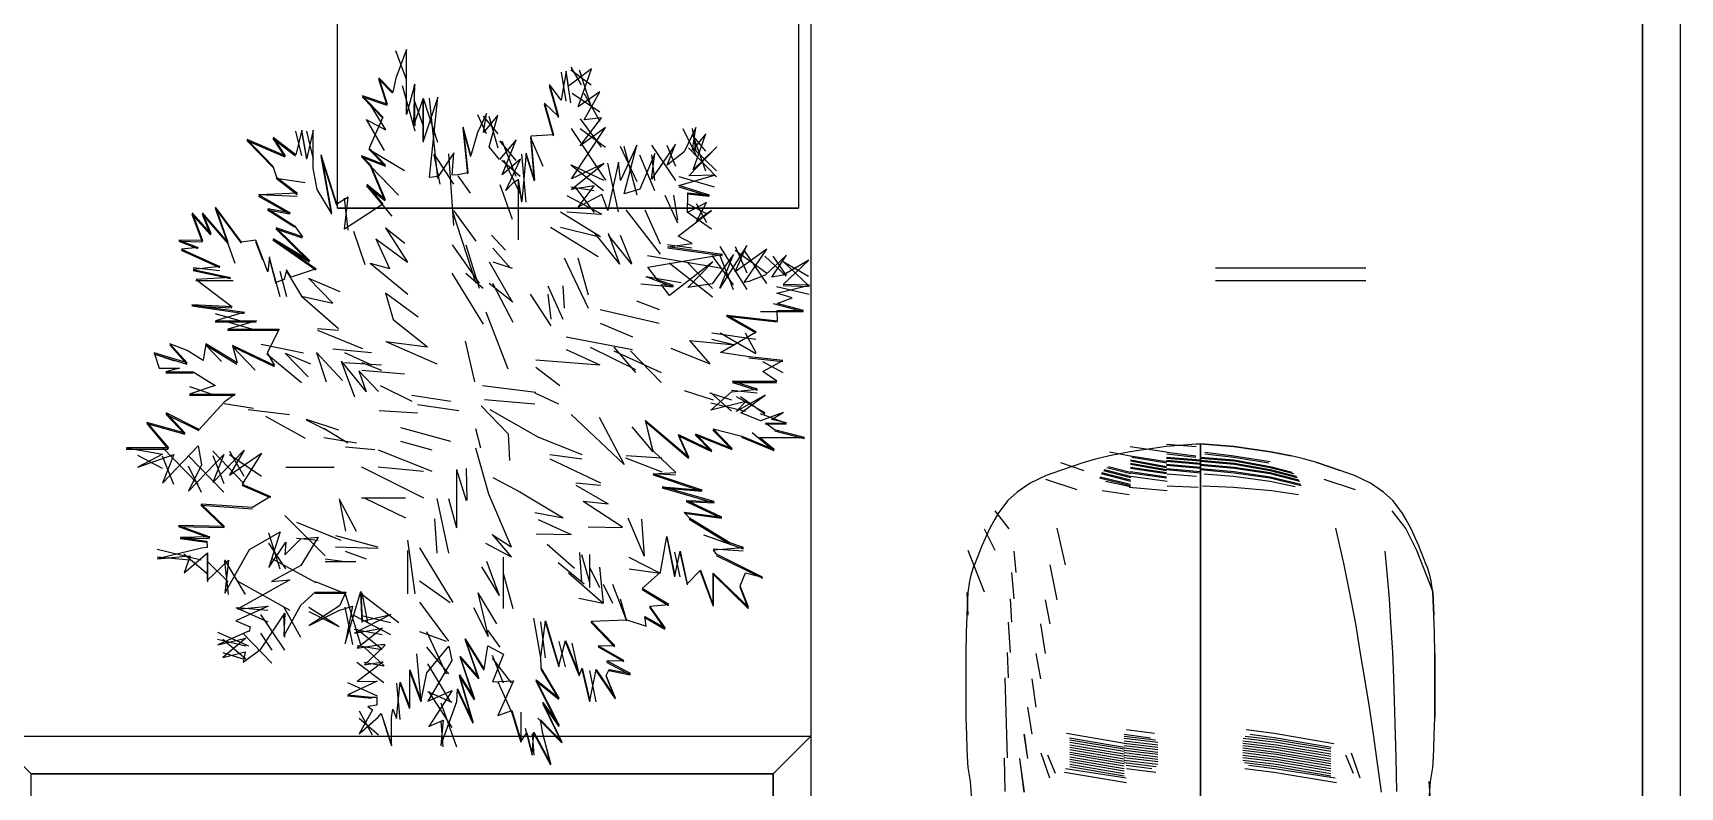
# Model space of a CAD drawing. Header units: metres. Extents: x 2 to 41.8, y 0.2 to 29.5.
# Drawn here: x 20.9 to 26.85, y 23.32 to 26.04 of the extents above; entities that cross this region are included whole.
import ezdxf

# ---------------------------------------------------------------- set-up
doc = ezdxf.new("R2010")
doc.units = ezdxf.units.M

msp = doc.modelspace()

# ---------------------------------------------------------------- linework, layer by layer
for p, q in [((23.7091, 26.3188), (23.7091, 23.5006)), ((26.7169, 26.3188), (26.7169, 5.1576)), ((26.7169, 26.3188), (26.7169, 15.8907)), ((26.8533, 26.3188), (26.8533, 5.1576)), ((22.2074, 25.979), (22.2462, 25.8762)), ((22.2462, 25.979), (22.2462, 25.7493)), ((22.8416, 25.9197), (22.8791, 25.8557)), ((22.8416, 25.9197), (22.8791, 25.8557)), ((22.1463, 25.8773), (22.1967, 25.8251)), ((22.1463, 25.8773), (22.1764, 25.7815)), ((22.8061, 25.9007), (22.8239, 25.7967)), ((22.8239, 25.9007), (22.8405, 25.791)), ((22.8416, 25.91), (22.9154, 25.8557)), ((22.8721, 25.91), (22.9154, 25.7757)), ((22.0874, 25.8118), (22.1764, 25.7815)), ((22.0874, 25.8118), (22.1614, 25.7352)), ((22.231, 25.8534), (22.2769, 25.6897)), ((22.2732, 25.8534), (22.2769, 25.7077)), ((22.2732, 25.8024), (22.307, 25.7077)), ((22.307, 25.8074), (22.3595, 25.648)), ((22.307, 25.8024), (22.307, 25.648)), ((22.3295, 25.8074), (22.3595, 25.5166)), ((22.7634, 25.8523), (22.7958, 25.737)), ((22.8462, 25.8257), (22.946, 25.7581)), ((22.8888, 25.8257), (22.946, 25.7245)), ((22.1171, 25.7811), (22.1715, 25.693)), ((22.5037, 25.7483), (22.5356, 25.6791)), ((22.5247, 25.742), (22.577, 25.6789)), ((22.5448, 25.742), (22.577, 25.628)), ((22.7454, 25.7857), (22.7781, 25.671)), ((21.8461, 25.6875), (21.8675, 25.5983)), ((21.8675, 25.6875), (21.886, 25.5868)), ((21.886, 25.6875), (21.9091, 25.5868)), ((22.1008, 25.7297), (22.1659, 25.6185)), ((22.1008, 25.7297), (22.1715, 25.693)), ((22.451, 25.6984), (22.479, 25.5958)), ((22.451, 25.6984), (22.4679, 25.5339)), ((22.8431, 25.6978), (22.9665, 25.5113)), ((22.8749, 25.7324), (22.9511, 25.6305)), ((22.8749, 25.6978), (22.9665, 25.6305)), ((23.2468, 25.6978), (23.2931, 25.6019)), ((23.2805, 25.6978), (23.2931, 25.6159)), ((21.6697, 25.6544), (21.7635, 25.5573)), ((21.6697, 25.6544), (21.8076, 25.5951)), ((21.7638, 25.6614), (21.8076, 25.5951)), ((21.7638, 25.6614), (21.8461, 25.5983)), ((22.111, 25.6231), (22.171, 25.561)), ((22.111, 25.6231), (22.2395, 25.5454)), ((22.583, 25.6525), (22.6426, 25.5818)), ((22.5919, 25.6525), (22.6426, 25.5259)), ((22.6956, 25.6654), (22.7403, 25.5619)), ((22.6956, 25.6654), (22.7094, 25.5087)), ((23.0201, 25.6339), (23.0797, 25.5056)), ((23.0334, 25.6339), (23.0797, 25.4581)), ((23.1331, 25.6369), (23.2195, 25.5101)), ((23.1887, 25.6369), (23.2195, 25.5615)), ((23.2671, 25.628), (23.3682, 25.5232)), ((23.2805, 25.6738), (23.3291, 25.6159)), ((23.2833, 25.6738), (23.3291, 25.5446)), ((23.2833, 25.628), (23.3682, 25.5446)), ((21.9375, 25.5981), (21.9751, 25.3882)), ((21.9375, 25.5981), (21.994, 25.4202)), ((22.0842, 25.5954), (22.2181, 25.4566)), ((22.0842, 25.5954), (22.171, 25.561)), ((22.116, 25.5624), (22.1694, 25.4376)), ((22.116, 25.5624), (22.1906, 25.4852)), ((22.3461, 25.6063), (22.4175, 25.4961)), ((22.3461, 25.6027), (22.3677, 25.4961)), ((22.3461, 25.6027), (22.3677, 25.4961)), ((22.3993, 25.6063), (22.4175, 25.3474)), ((22.5919, 25.5833), (22.6583, 25.5259)), ((22.5994, 25.5833), (22.6583, 25.4615)), ((22.6636, 25.6046), (22.679, 25.4309)), ((22.679, 25.6046), (22.7094, 25.5087)), ((22.8419, 25.5668), (22.9596, 25.473)), ((22.8431, 25.5668), (22.9596, 25.5113)), ((22.9743, 25.5726), (23.0128, 25.3968)), ((23.09, 25.6029), (23.1443, 25.474)), ((23.1331, 25.6029), (23.1443, 25.5101)), ((21.7758, 25.5178), (21.8518, 25.4595)), ((21.7758, 25.5178), (21.8808, 25.5026)), ((22.4324, 25.5267), (22.478, 25.4634)), ((22.6514, 25.5094), (22.6636, 25.4309)), ((22.6514, 25.5094), (22.6514, 25.2956)), ((23.2316, 25.5246), (23.36, 25.4871)), ((21.712, 25.4595), (21.8518, 25.4535)), ((21.712, 25.4535), (21.8252, 25.3891)), ((22.022, 25.4457), (22.0351, 25.3295)), ((22.1028, 25.4906), (22.1938, 25.3805)), ((22.1028, 25.4906), (22.1694, 25.4376)), ((22.5847, 25.4953), (22.6297, 25.3697)), ((22.8265, 25.4556), (22.9533, 25.3876)), ((22.8419, 25.4869), (22.9256, 25.473)), ((22.8562, 25.4869), (22.9256, 25.3945)), ((23.1814, 25.4562), (23.227, 25.357)), ((23.2125, 25.4562), (23.227, 25.3668)), ((23.2316, 25.4871), (23.342, 25.4527)), ((23.2635, 25.461), (23.342, 25.4527)), ((21.4713, 25.3883), (21.5081, 25.2883)), ((21.4713, 25.3883), (21.5386, 25.3136)), ((21.5084, 25.3883), (21.5386, 25.3136)), ((21.5084, 25.3883), (21.6004, 25.2825)), ((21.5556, 25.4096), (21.626, 25.2102)), ((21.5556, 25.4096), (21.6494, 25.2828)), ((21.7449, 25.4036), (21.8416, 25.3423)), ((21.7449, 25.4036), (21.8252, 25.3891)), ((21.9976, 25.4097), (23.6651, 25.4097)), ((22.4118, 25.4011), (22.498, 25.1387)), ((22.417, 25.4011), (22.498, 25.2906)), ((22.8037, 25.3961), (22.949, 25.3078)), ((22.8265, 25.3961), (22.949, 25.3876)), ((23.0409, 25.4037), (23.1644, 25.2439)), ((23.109, 25.4037), (23.1644, 25.2809)), ((23.2623, 25.3968), (23.3497, 25.3353)), ((23.2624, 25.4261), (23.3317, 25.3904)), ((23.2949, 25.4261), (23.3317, 25.3582)), ((21.7744, 25.3344), (21.8967, 25.2152)), ((21.7744, 25.3344), (21.8703, 25.3022)), ((22.0555, 25.326), (22.0968, 25.2063)), ((22.171, 25.339), (22.2503, 25.2147)), ((22.171, 25.339), (22.2408, 25.2834)), ((22.7685, 25.3408), (22.9408, 25.2343)), ((22.8037, 25.3408), (22.9408, 25.3078)), ((22.9277, 25.3196), (23.0173, 25.2073)), ((22.9768, 25.3196), (23.0173, 25.2076)), ((21.4234, 25.2902), (21.4927, 25.2639)), ((21.4234, 25.2902), (21.5081, 25.2883)), ((21.7012, 25.2896), (21.7268, 25.2228)), ((21.7638, 25.2954), (21.9191, 25.1867)), ((21.7638, 25.2954), (21.8967, 25.2152)), ((22.1359, 25.2983), (22.1854, 25.1912)), ((22.1359, 25.2983), (22.2503, 25.2147)), ((22.4118, 25.277), (22.5099, 25.1387)), ((22.4621, 25.277), (22.5099, 25.1208)), ((22.5551, 25.3124), (22.6054, 25.2573)), ((22.5592, 25.2646), (22.6228, 25.1929)), ((22.9768, 25.3123), (23.0608, 25.2076)), ((23.0205, 25.3123), (23.0608, 25.2103)), ((23.1917, 25.2781), (23.2789, 25.2659)), ((23.1917, 25.2659), (23.3888, 25.238)), ((23.38, 25.2707), (23.4777, 25.1162)), ((23.4355, 25.2707), (23.4777, 25.1753)), ((21.4328, 25.2573), (21.571, 25.1949)), ((21.7504, 25.2295), (21.7741, 25.1373)), ((21.7504, 25.2295), (21.7891, 25.0902)), ((22.1153, 25.2102), (22.2517, 25.0986)), ((22.1153, 25.2102), (22.1854, 25.1912)), ((22.5466, 25.2154), (22.6289, 25.0715)), ((22.5592, 25.2154), (22.6289, 25.1929)), ((22.8174, 25.23), (22.9047, 25.0478)), ((22.8663, 25.23), (22.9047, 25.0958)), ((23.1187, 25.238), (23.3888, 25.1926)), ((23.1974, 25.2121), (23.3543, 25.0895)), ((23.2643, 25.2121), (23.3543, 25.1189)), ((23.3517, 25.2387), (23.4289, 25.1322)), ((23.38, 25.2387), (23.4289, 25.1162)), ((23.4355, 25.2574), (23.5497, 25.1753)), ((23.4674, 25.2574), (23.5497, 25.1375)), ((23.5435, 25.2356), (23.6205, 25.1637)), ((23.5717, 25.2356), (23.6205, 25.1664)), ((23.6089, 25.2174), (23.7014, 25.1299)), ((23.6091, 25.2174), (23.7014, 25.1634)), ((21.4753, 25.1949), (21.571, 25.1839)), ((21.4753, 25.1839), (21.6102, 25.1554)), ((21.4852, 25.1476), (21.62, 25.1476)), ((21.7891, 25.1824), (21.8129, 25.0902)), ((21.8129, 25.1824), (21.8679, 25.091)), ((21.8931, 25.157), (21.9808, 25.0661)), ((21.8931, 25.157), (22.0057, 25.1086)), ((22.4113, 25.1743), (22.5239, 24.9906)), ((22.4621, 25.1743), (22.5239, 25.1208)), ((23.1123, 25.1621), (23.2117, 25.1256)), ((23.1123, 25.1621), (23.2405, 25.1414)), ((25.1734, 25.194), (25.7169, 25.194)), ((25.1734, 25.1485), (25.7169, 25.1485)), ((21.8679, 25.091), (22.0008, 24.9745)), ((21.8679, 25.091), (21.9808, 25.0661)), ((22.1714, 25.1034), (22.1995, 25.0074)), ((22.1714, 25.1034), (22.2892, 25.0168)), ((22.5466, 25.1381), (22.6314, 25.0715)), ((22.5588, 25.1381), (22.6314, 24.9974)), ((22.694, 25.0989), (22.7691, 24.9839)), ((22.7583, 25.1294), (22.813, 25.0079)), ((22.7583, 25.0989), (22.7691, 25.0079)), ((22.813, 25.1294), (22.8174, 25.0478)), ((23.095, 25.136), (23.2117, 25.1256)), ((23.5859, 25.1268), (23.704, 25.0987)), ((23.6089, 25.1299), (23.704, 25.1268)), ((21.4704, 25.0567), (21.66, 25.0293)), ((21.4704, 25.0567), (21.6158, 25.0491)), ((21.5556, 25.0293), (21.66, 24.9983)), ((21.9165, 25.0482), (22.0008, 24.9745)), ((21.9165, 25.0482), (22.0008, 24.9745)), ((22.5347, 25.0348), (22.6138, 24.8293)), ((22.9473, 25.0437), (23.1611, 24.9943)), ((23.0787, 25.0746), (23.1611, 25.0437)), ((23.5276, 25.0356), (23.6819, 25.0356)), ((23.5729, 25.0651), (23.6819, 25.0356)), ((21.5556, 24.9983), (21.7035, 24.9983)), ((21.6, 24.9983), (21.7035, 24.9681)), ((21.6, 24.9681), (21.7853, 24.9681)), ((21.9259, 24.9745), (22.0008, 24.9685)), ((21.9259, 24.9685), (22.0876, 24.9029)), ((22.1995, 25.0074), (22.3231, 24.9083)), ((22.9473, 24.9943), (23.0648, 24.9439)), ((23.4051, 25.0194), (23.5111, 24.959)), ((23.4051, 25.0194), (23.5883, 24.999)), ((21.3908, 24.9157), (21.4532, 24.8462)), ((21.5201, 24.9155), (21.5781, 24.8554)), ((21.5201, 24.9155), (21.6335, 24.8462)), ((21.6174, 24.909), (21.6996, 24.824)), ((21.6174, 24.909), (21.7684, 24.8371)), ((21.7221, 24.9178), (21.8743, 24.8865)), ((21.9809, 24.901), (22.1207, 24.8882)), ((22.173, 24.9276), (22.3231, 24.9083)), ((22.173, 24.9276), (22.3567, 24.8465)), ((22.4595, 24.9289), (22.4932, 24.7813)), ((22.8247, 24.9439), (23.0648, 24.8993)), ((22.912, 24.9069), (23.0753, 24.8269)), ((22.9976, 24.9069), (23.0753, 24.8157)), ((23.2033, 24.9035), (23.344, 24.8471)), ((23.2708, 24.9316), (23.344, 24.8471)), ((23.2708, 24.9316), (23.4346, 24.915)), ((23.3511, 24.959), (23.5111, 24.9355)), ((23.3511, 24.9355), (23.4346, 24.915)), ((23.3822, 24.959), (23.5111, 24.8845)), ((23.4718, 24.959), (23.5111, 24.8879)), ((21.3335, 24.8831), (21.4079, 24.8575)), ((21.3335, 24.8831), (21.4532, 24.8462)), ((21.7423, 24.8826), (21.8674, 24.7796)), ((21.8084, 24.8854), (21.8913, 24.8002)), ((21.8084, 24.8854), (21.9, 24.8472)), ((21.9216, 24.8873), (22.0163, 24.7865)), ((21.9216, 24.8873), (21.9567, 24.7814)), ((22.0107, 24.8564), (22.0586, 24.7276)), ((22.0107, 24.8564), (22.101, 24.7451)), ((22.0228, 24.8882), (22.1207, 24.8427)), ((22.0228, 24.8518), (22.1573, 24.8427)), ((22.0851, 24.8518), (22.1573, 24.8234)), ((22.7155, 24.8612), (22.9463, 24.8436)), ((22.8247, 24.8993), (22.9463, 24.8436)), ((22.9976, 24.8942), (23.1684, 24.8157)), ((23.0573, 24.8942), (23.1684, 24.779)), ((23.4853, 24.8683), (23.6078, 24.8551)), ((23.5346, 24.8551), (23.6078, 24.8156)), ((21.3764, 24.8145), (21.4753, 24.8145)), ((22.075, 24.822), (22.101, 24.7451)), ((22.075, 24.822), (22.1454, 24.7466)), ((22.0851, 24.8234), (22.2394, 24.8107)), ((22.7145, 24.8347), (22.802, 24.7681)), ((21.4621, 24.7646), (21.5544, 24.7333)), ((21.4621, 24.7333), (21.6264, 24.7333)), ((22.1517, 24.7686), (22.2665, 24.7115)), ((22.2665, 24.7332), (22.4071, 24.7115)), ((22.5217, 24.7681), (22.7145, 24.7441)), ((22.7111, 24.7415), (22.7968, 24.7021)), ((23.2513, 24.7508), (23.3569, 24.7169)), ((23.3433, 24.7415), (23.4224, 24.7163)), ((23.3473, 24.7415), (23.4224, 24.6757)), ((23.4224, 24.7515), (23.5152, 24.7415)), ((23.4259, 24.7799), (23.5152, 24.7515)), ((23.4259, 24.7799), (23.5856, 24.7799)), ((23.4393, 24.7292), (23.5429, 24.6712)), ((23.4551, 24.7292), (23.5429, 24.666)), ((21.3771, 24.6655), (21.446, 24.5922)), ((21.3771, 24.6655), (21.4962, 24.606)), ((21.5873, 24.7039), (21.6942, 24.6863)), ((21.6749, 24.6815), (21.8246, 24.6642)), ((22.148, 24.6778), (22.2875, 24.6693)), ((22.2875, 24.7), (22.4368, 24.6778)), ((22.5169, 24.695), (22.615, 24.5933)), ((22.5294, 24.7175), (22.7111, 24.7021)), ((22.5484, 24.6815), (22.7217, 24.5834)), ((22.843, 24.6641), (23.0341, 24.4833)), ((23.3473, 24.7064), (23.4732, 24.6757)), ((23.5266, 24.6675), (23.6084, 24.6367)), ((21.3075, 24.6309), (21.3853, 24.5389)), ((21.3075, 24.6309), (21.446, 24.5922)), ((21.7367, 24.6578), (21.8806, 24.5784)), ((21.8848, 24.6464), (22.0013, 24.6082)), ((21.8848, 24.6445), (21.9567, 24.6082)), ((21.9479, 24.6143), (22.035, 24.5615)), ((22.226, 24.6166), (22.4068, 24.5673)), ((22.4964, 24.6137), (22.5153, 24.5437)), ((22.9441, 24.6538), (23.0341, 24.4833)), ((23.0623, 24.6197), (23.1384, 24.5289)), ((23.1114, 24.6383), (23.2676, 24.5057)), ((23.1114, 24.6383), (23.1384, 24.5289)), ((23.3554, 24.6074), (23.4236, 24.5368)), ((23.5443, 24.6299), (23.6204, 24.629)), ((23.5779, 24.6046), (23.6856, 24.5765)), ((21.3636, 24.546), (21.4932, 24.4117)), ((21.9479, 24.5811), (22.0666, 24.5615)), ((22.0271, 24.5465), (22.1332, 24.5369)), ((22.226, 24.5673), (22.339, 24.5355)), ((22.4964, 24.5437), (22.5436, 24.3766)), ((22.615, 24.5933), (22.62, 24.4978)), ((22.7217, 24.5834), (22.8812, 24.5195)), ((23.2307, 24.587), (23.3502, 24.5295)), ((23.2307, 24.587), (23.2676, 24.5057)), ((23.2913, 24.5905), (23.4236, 24.5368)), ((23.2913, 24.5905), (23.3502, 24.5295)), ((23.4593, 24.5818), (23.5757, 24.5334)), ((23.4968, 24.5982), (23.5757, 24.5334)), ((24.8644, 24.5484), (24.9965, 24.5288)), ((24.9965, 24.556), (25.1036, 24.5484)), ((25.1329, 24.556), (25.24, 24.5484)), ((25.24, 24.5484), (25.3722, 24.5288)), ((21.2335, 24.5389), (21.3853, 24.5389)), ((21.2742, 24.5167), (21.364, 24.4698)), ((21.2742, 24.5167), (21.364, 24.4698)), ((21.3636, 24.5147), (21.4045, 24.4117)), ((21.4581, 24.5156), (21.5863, 24.3828)), ((21.5463, 24.5312), (21.6593, 24.4142)), ((21.5463, 24.5156), (21.5863, 24.4142)), ((21.6067, 24.5312), (21.6593, 24.4407)), ((21.6067, 24.5197), (21.7222, 24.4407)), ((22.1447, 24.5355), (22.339, 24.4585)), ((22.7655, 24.5195), (22.8812, 24.5035)), ((22.7655, 24.5035), (22.9491, 24.4163)), ((23.0387, 24.5066), (23.1711, 24.4567)), ((23.0417, 24.516), (23.1711, 24.5066)), ((24.6127, 24.4906), (24.6964, 24.4609)), ((24.7896, 24.5288), (24.8644, 24.5147)), ((24.8659, 24.4996), (24.9954, 24.4762)), ((24.8659, 24.4996), (24.9954, 24.4762)), ((24.8659, 24.4959), (24.9954, 24.4725)), ((24.8659, 24.4959), (24.9954, 24.4725)), ((24.8659, 24.4872), (24.9954, 24.465)), ((24.8659, 24.4872), (24.9954, 24.465)), ((24.866, 24.5147), (24.9967, 24.494)), ((24.8703, 24.5098), (24.9974, 24.489)), ((24.8703, 24.5098), (24.9974, 24.489)), ((24.9954, 24.51), (25.1183, 24.4996)), ((24.9954, 24.51), (25.1183, 24.4996)), ((24.9954, 24.5063), (25.1183, 24.4959)), ((24.9954, 24.5063), (25.1183, 24.4959)), ((24.9954, 24.4988), (25.1183, 24.4872)), ((24.9954, 24.4988), (25.1183, 24.4872)), ((24.9954, 24.4953), (25.1183, 24.4837)), ((24.9954, 24.4953), (25.1183, 24.4837)), ((24.9954, 24.4841), (25.1183, 24.4731)), ((24.9954, 24.4841), (25.1183, 24.4731)), ((24.9967, 24.5271), (25.1025, 24.5147)), ((24.9967, 24.5271), (25.1025, 24.5147)), ((24.9974, 24.522), (25.1021, 24.5098)), ((24.9974, 24.522), (25.1021, 24.5098)), ((25.1183, 24.51), (25.2411, 24.4996)), ((25.1183, 24.51), (25.2411, 24.4996)), ((25.1183, 24.5063), (25.2411, 24.4959)), ((25.1183, 24.5063), (25.2411, 24.4959)), ((25.1183, 24.4988), (25.2411, 24.4872)), ((25.1183, 24.4988), (25.2411, 24.4872)), ((25.1183, 24.4953), (25.2411, 24.4837)), ((25.1183, 24.4953), (25.2411, 24.4837)), ((25.1183, 24.4841), (25.2411, 24.4731)), ((25.1183, 24.4841), (25.2411, 24.4731)), ((25.134, 24.5271), (25.2398, 24.5147)), ((25.134, 24.5271), (25.2398, 24.5147)), ((25.1344, 24.522), (25.2392, 24.5098)), ((25.1344, 24.522), (25.2392, 24.5098)), ((25.2392, 24.5098), (25.3663, 24.489)), ((25.2392, 24.5098), (25.3663, 24.489)), ((25.2398, 24.5147), (25.3706, 24.494)), ((25.2411, 24.4996), (25.3707, 24.4762)), ((25.2411, 24.4996), (25.3707, 24.4762)), ((25.2411, 24.4959), (25.3707, 24.4725)), ((25.2411, 24.4959), (25.3707, 24.4725)), ((25.2411, 24.4872), (25.3707, 24.465)), ((25.2411, 24.4872), (25.3707, 24.465)), ((25.3722, 24.5288), (25.4469, 24.5147)), ((25.5401, 24.4906), (25.6239, 24.4609)), ((21.4581, 24.4776), (21.505, 24.3828)), ((21.8111, 24.4736), (21.9851, 24.4736)), ((22.0841, 24.4748), (22.3082, 24.3625)), ((22.1447, 24.4748), (22.3082, 24.4585)), ((22.4283, 24.4643), (22.4625, 24.3533)), ((22.4283, 24.4643), (22.4283, 24.2542)), ((22.4625, 24.4684), (22.4655, 24.3533)), ((22.5592, 24.4356), (22.6575, 24.3836)), ((23.1391, 24.4502), (23.2206, 24.4451)), ((23.1391, 24.4451), (23.3157, 24.3863)), ((24.5582, 24.4297), (24.672, 24.392)), ((24.5582, 24.4297), (24.672, 24.392)), ((24.7533, 24.4345), (24.8659, 24.4073)), ((24.7554, 24.4389), (24.8659, 24.4124)), ((24.7596, 24.4503), (24.8659, 24.423)), ((24.7618, 24.4538), (24.8659, 24.427)), ((24.7681, 24.4615), (24.8659, 24.4363)), ((24.7709, 24.465), (24.8659, 24.4405)), ((24.7797, 24.4725), (24.8659, 24.4502)), ((24.7857, 24.4762), (24.8659, 24.4556)), ((24.8658, 24.4408), (24.9988, 24.4222)), ((24.8658, 24.4408), (24.9988, 24.4222)), ((24.8659, 24.4837), (24.9954, 24.4615)), ((24.8659, 24.4837), (24.9954, 24.4615)), ((24.8659, 24.4731), (24.9954, 24.4538)), ((24.8659, 24.4731), (24.9954, 24.4538)), ((24.8659, 24.4696), (24.9954, 24.4503)), ((24.8659, 24.4696), (24.9954, 24.4503)), ((24.8659, 24.4576), (24.9954, 24.4389)), ((24.8659, 24.4576), (24.9954, 24.4389)), ((24.8659, 24.4531), (24.9954, 24.4345)), ((24.8659, 24.4531), (24.9954, 24.4345)), ((24.9954, 24.4806), (25.1183, 24.4696)), ((24.9954, 24.4806), (25.1183, 24.4696)), ((24.9954, 24.4691), (25.1183, 24.4576)), ((24.9954, 24.4691), (25.1183, 24.4576)), ((24.9954, 24.4646), (25.1183, 24.4531)), ((24.9954, 24.4646), (25.1183, 24.4531)), ((24.9988, 24.4491), (25.1049, 24.4408)), ((24.9988, 24.4491), (25.1049, 24.4408)), ((25.1183, 24.4806), (25.2411, 24.4696)), ((25.1183, 24.4806), (25.2411, 24.4696)), ((25.1183, 24.4691), (25.2411, 24.4576)), ((25.1183, 24.4691), (25.2411, 24.4576)), ((25.1183, 24.4646), (25.2411, 24.4531)), ((25.1183, 24.4646), (25.2411, 24.4531)), ((25.1317, 24.4491), (25.2377, 24.4408)), ((25.1317, 24.4491), (25.2377, 24.4408)), ((25.2377, 24.4408), (25.3708, 24.4222)), ((25.2377, 24.4408), (25.3708, 24.4222)), ((25.2411, 24.4837), (25.3707, 24.4615)), ((25.2411, 24.4837), (25.3707, 24.4615)), ((25.2411, 24.4731), (25.3707, 24.4538)), ((25.2411, 24.4731), (25.3707, 24.4538)), ((25.2411, 24.4696), (25.3707, 24.4503)), ((25.2411, 24.4696), (25.3707, 24.4503)), ((25.2411, 24.4576), (25.3707, 24.4389)), ((25.2411, 24.4576), (25.3707, 24.4389)), ((25.2411, 24.4531), (25.3707, 24.4345)), ((25.2411, 24.4531), (25.3707, 24.4345)), ((25.3707, 24.4762), (25.4508, 24.4556)), ((25.3707, 24.4725), (25.4569, 24.4502)), ((25.3707, 24.465), (25.4657, 24.4405)), ((25.3707, 24.4615), (25.4685, 24.4363)), ((25.3707, 24.4538), (25.4747, 24.427)), ((25.3707, 24.4503), (25.4769, 24.423)), ((25.3707, 24.4389), (25.4812, 24.4124)), ((25.3707, 24.4345), (25.4832, 24.4073)), ((25.5646, 24.4297), (25.6784, 24.392)), ((25.5646, 24.4297), (25.6784, 24.392)), ((21.6519, 24.4084), (21.7546, 24.3637)), ((22.5436, 24.3766), (22.6259, 24.1848)), ((22.6575, 24.3836), (22.8143, 24.2904)), ((22.8592, 24.4163), (22.9491, 24.4078)), ((22.8592, 24.4078), (22.9763, 24.341)), ((23.1724, 24.3985), (23.3157, 24.3863)), ((23.1724, 24.3985), (23.3597, 24.3449)), ((24.763, 24.3895), (24.8604, 24.3745)), ((24.7752, 24.4222), (24.8658, 24.4036)), ((24.7752, 24.4222), (24.8658, 24.4036)), ((24.8604, 24.4007), (24.9983, 24.3895)), ((24.9983, 24.4054), (25.1106, 24.4007)), ((25.1259, 24.4054), (25.2382, 24.4007)), ((25.2382, 24.4007), (25.3762, 24.3895)), ((25.3708, 24.4222), (25.4614, 24.4036)), ((25.3708, 24.4222), (25.4614, 24.4036)), ((25.3762, 24.3895), (25.4735, 24.3745)), ((21.5038, 24.3356), (21.588, 24.2548)), ((21.5038, 24.3356), (21.6897, 24.3233)), ((22.004, 24.3594), (22.0262, 24.2417)), ((22.004, 24.3576), (22.0657, 24.2417)), ((22.0841, 24.3625), (22.2434, 24.3625)), ((22.0937, 24.3625), (22.2434, 24.2903)), ((22.3567, 24.3599), (22.3989, 24.162)), ((22.3989, 24.3599), (22.4283, 24.2542)), ((22.7116, 24.3099), (22.8143, 24.2904)), ((22.886, 24.3506), (22.9763, 24.341)), ((22.886, 24.3506), (23.0279, 24.258)), ((23.2523, 24.3066), (23.3865, 24.2884)), ((23.2585, 24.3488), (23.3865, 24.2884)), ((23.2585, 24.3488), (23.3597, 24.3449)), ((24.3751, 24.3151), (24.4254, 24.2501)), ((24.3751, 24.3151), (24.4254, 24.2501)), ((25.8111, 24.3151), (25.8615, 24.2501)), ((25.8111, 24.3151), (25.8615, 24.2501)), ((21.4223, 24.2588), (21.5352, 24.2179)), ((21.4223, 24.2588), (21.588, 24.2548)), ((21.8069, 24.2991), (21.9531, 24.1526)), ((21.8492, 24.2744), (22.0102, 24.209)), ((22.349, 24.286), (22.3567, 24.162)), ((22.7236, 24.2845), (22.8426, 24.2296)), ((22.9043, 24.258), (23.0279, 24.2558)), ((23.0483, 24.2904), (23.1071, 24.1517)), ((23.0972, 24.285), (23.1071, 24.1517)), ((23.2694, 24.285), (23.4155, 24.1958)), ((24.3369, 24.2501), (24.3751, 24.1728)), ((24.5991, 24.2528), (24.6292, 24.1202)), ((24.5991, 24.2528), (24.6292, 24.1202)), ((25.6074, 24.2528), (25.6374, 24.1202)), ((25.6074, 24.2528), (25.6374, 24.1202)), ((25.8615, 24.2501), (25.8996, 24.1728)), ((21.4287, 24.2179), (21.5352, 24.2156)), ((21.4287, 24.2156), (21.5237, 24.2024)), ((21.7481, 24.2358), (21.7889, 24.1062)), ((21.7481, 24.1985), (21.81, 24.1062)), ((21.8492, 24.2163), (21.9272, 24.209)), ((21.9904, 24.2261), (22.1422, 24.1859)), ((22.2505, 24.2089), (22.2768, 24.0159)), ((22.5333, 24.1981), (22.6257, 24.1487)), ((22.5571, 24.2305), (22.6257, 24.1487)), ((22.5571, 24.2305), (22.6259, 24.1848)), ((22.7163, 24.2324), (22.8426, 24.2296)), ((22.7557, 24.1945), (22.8547, 24.1079)), ((23.1882, 24.2193), (23.2169, 24.0768)), ((23.3209, 24.2291), (23.4649, 24.1785)), ((23.3209, 24.2291), (23.4155, 24.1958)), ((21.3454, 24.1766), (21.5045, 24.1378)), ((21.3454, 24.1493), (21.4639, 24.1378)), ((21.4417, 24.1601), (21.5272, 24.0879)), ((21.526, 24.1601), (21.5272, 24.0594)), ((21.526, 24.1331), (21.6024, 24.0594)), ((21.5889, 24.1385), (21.6636, 24.0133)), ((21.5889, 24.1331), (21.6024, 24.0133)), ((21.758, 24.1445), (21.9194, 24.0558)), ((21.9534, 24.1418), (22.025, 24.1321)), ((21.9534, 24.1321), (22.064, 24.1321)), ((21.9904, 24.1859), (22.1446, 24.1807)), ((22.025, 24.1702), (22.1011, 24.1418)), ((22.2505, 24.1725), (22.2505, 24.0159)), ((22.2942, 24.1821), (22.415, 23.9845)), ((22.5364, 24.1337), (22.5822, 24.009)), ((22.5967, 24.1479), (22.5971, 23.962)), ((22.7961, 24.1282), (22.8903, 24.0515)), ((22.873, 24.1644), (22.8798, 24.0572)), ((22.8798, 24.1572), (22.909, 24.0572)), ((22.909, 24.1572), (22.909, 24.0389)), ((23.0517, 24.148), (23.1649, 24.0901)), ((23.2169, 24.1658), (23.2361, 24.0768)), ((23.2361, 24.1658), (23.2617, 24.048)), ((23.3569, 24.1785), (23.4649, 24.1705)), ((23.3672, 24.1545), (23.5343, 24.0719)), ((24.2778, 24.1728), (24.3369, 24.0228)), ((24.4434, 24.1693), (24.4511, 24.0923)), ((25.7855, 24.1693), (25.7932, 24.0923)), ((25.8996, 24.1728), (25.9588, 24.0228)), ((22.5179, 24.1129), (22.5822, 24.009)), ((22.5967, 24.0906), (22.6318, 23.962)), ((22.8335, 24.0914), (22.9583, 23.9814)), ((22.909, 24.1119), (22.9455, 24.0389)), ((22.9455, 24.1119), (22.9583, 23.9814)), ((23.0528, 24.1052), (23.1649, 24.0901)), ((23.3092, 24.0975), (23.356, 23.9707)), ((23.356, 24.0863), (23.4829, 23.9627)), ((23.356, 24.0863), (23.356, 23.9707)), ((24.4357, 24.0923), (24.4434, 23.9973)), ((24.5745, 24.1202), (24.5991, 23.9938)), ((24.5745, 24.1202), (24.5991, 23.9938)), ((25.6374, 24.1202), (25.6621, 23.9938)), ((25.6374, 24.1202), (25.6621, 23.9938)), ((25.7932, 24.0923), (25.8009, 23.9973)), ((21.6353, 24.0621), (21.8249, 23.956)), ((21.9163, 24.0604), (22.0235, 24.0177)), ((21.9163, 24.0177), (22.0264, 24.0177)), ((22.0243, 24.0198), (22.0808, 23.8322)), ((22.0808, 24.0198), (22.086, 23.9122)), ((22.086, 24.0188), (22.106, 23.9122)), ((22.086, 24.0143), (22.2196, 23.9122)), ((22.2942, 24.0622), (22.4048, 23.9845)), ((22.505, 24.0196), (22.5431, 23.8606)), ((22.505, 24.0196), (22.5732, 23.9069)), ((22.9583, 24.0506), (22.9917, 23.9814)), ((22.9917, 24.0506), (23.0432, 23.9174)), ((23.0992, 24.0309), (23.1949, 23.9734)), ((23.4528, 24.0402), (23.4829, 23.9627)), ((24.274, 24.0203), (24.2778, 23.9377)), ((25.9588, 24.0203), (25.9626, 23.9377)), ((21.6296, 23.9664), (21.7457, 23.9138)), ((21.6353, 23.9664), (21.7457, 23.956)), ((21.8024, 23.9701), (21.8637, 23.8589)), ((21.8937, 23.9677), (22.0037, 23.8969)), ((21.8937, 23.9514), (22.0019, 23.8969)), ((22.0243, 23.9673), (22.0515, 23.8322)), ((22.294, 23.985), (22.3996, 23.8439)), ((22.4896, 23.9663), (22.5431, 23.8606)), ((22.8709, 24), (22.9583, 23.9814)), ((23.0194, 23.997), (23.0432, 23.9174)), ((23.1262, 23.9672), (23.182, 23.8881)), ((24.4301, 23.9973), (24.4357, 23.9124)), ((24.5576, 23.9938), (24.5745, 23.9073)), ((24.5576, 23.9938), (24.5745, 23.9073)), ((25.6621, 23.9938), (25.679, 23.9073)), ((25.6621, 23.9938), (25.679, 23.9073)), ((25.8009, 23.9973), (25.8064, 23.9124)), ((21.7189, 23.941), (21.8063, 23.8119)), ((21.8024, 23.941), (21.8063, 23.8589)), ((22.0585, 23.9373), (22.1899, 23.869)), ((22.086, 23.9373), (22.1899, 23.9122)), ((22.7067, 23.927), (22.732, 23.7842)), ((22.732, 23.914), (22.749, 23.7842)), ((22.749, 23.914), (22.7978, 23.7513)), ((22.9141, 23.9129), (22.9995, 23.8242)), ((23.1086, 23.9293), (23.182, 23.8881)), ((24.4237, 23.9124), (24.4301, 23.803)), ((24.5401, 23.9073), (24.5576, 23.8002)), ((24.5402, 23.9073), (24.5576, 23.8002)), ((25.679, 23.9073), (25.6965, 23.8002)), ((25.679, 23.9073), (25.6964, 23.8002)), ((25.8064, 23.9124), (25.8129, 23.803)), ((21.5639, 23.8764), (21.6754, 23.8271)), ((21.5639, 23.851), (21.6658, 23.8271)), ((21.5824, 23.851), (21.6658, 23.781)), ((21.6553, 23.8729), (21.7603, 23.7642)), ((21.7189, 23.8729), (21.7603, 23.8119)), ((22.0585, 23.8878), (22.1595, 23.869)), ((22.0683, 23.8878), (22.1595, 23.8157)), ((22.294, 23.879), (22.3903, 23.8439)), ((22.3193, 23.879), (22.3903, 23.7261)), ((22.4588, 23.8491), (22.5081, 23.7083)), ((22.4588, 23.8491), (22.5274, 23.7397)), ((22.54, 23.8838), (22.5847, 23.8232)), ((22.7978, 23.8428), (22.8216, 23.7513)), ((22.8216, 23.8428), (22.8717, 23.7192)), ((22.8452, 23.8375), (22.8717, 23.7192)), ((21.5824, 23.8035), (21.6558, 23.781)), ((22.0683, 23.8281), (22.1525, 23.8157)), ((22.0945, 23.8229), (22.1668, 23.7551)), ((22.2839, 23.7985), (22.2993, 23.6254)), ((22.3193, 23.8221), (22.3995, 23.7261)), ((22.4408, 23.7852), (22.4922, 23.6328)), ((22.4408, 23.7852), (22.5081, 23.7083)), ((22.5574, 23.7937), (22.5968, 23.6932)), ((22.5574, 23.7825), (22.6259, 23.6932)), ((22.9402, 23.8239), (23.0329, 23.7709)), ((24.2707, 23.7985), (24.2707, 23.5679)), ((24.42, 23.803), (24.4237, 23.7115)), ((24.5239, 23.8002), (24.5401, 23.7087)), ((24.5239, 23.8002), (24.5402, 23.7087)), ((25.6964, 23.8002), (25.7126, 23.7087)), ((25.6965, 23.8002), (25.7126, 23.7087)), ((25.8129, 23.803), (25.8166, 23.7115)), ((25.9658, 23.7985), (25.9658, 23.5679)), ((22.0679, 23.7678), (22.1655, 23.6951)), ((22.0945, 23.7678), (22.1655, 23.7551)), ((22.258, 23.7372), (22.2993, 23.6254)), ((22.323, 23.7621), (22.4062, 23.6237)), ((22.4382, 23.7186), (22.487, 23.5481)), ((22.4382, 23.7186), (22.4922, 23.6328)), ((22.7332, 23.7435), (22.7983, 23.6347)), ((22.8814, 23.7425), (22.9092, 23.6252)), ((22.9092, 23.7383), (22.9323, 23.6252)), ((22.9323, 23.7383), (23.0014, 23.6363)), ((22.9688, 23.7164), (23.0014, 23.6363)), ((22.971, 23.7687), (23.056, 23.723)), ((22.9795, 23.7378), (23.056, 23.723)), ((24.411, 23.7115), (24.42, 23.4231)), ((25.8166, 23.7115), (25.8256, 23.4231)), ((22.0341, 23.6953), (22.1409, 23.6467)), ((22.2106, 23.692), (22.2235, 23.5608)), ((22.2235, 23.692), (22.258, 23.6014)), ((22.323, 23.662), (22.4112, 23.6237)), ((22.3267, 23.662), (22.4112, 23.5317)), ((22.4305, 23.668), (22.487, 23.5481)), ((22.577, 23.6973), (22.6336, 23.5721)), ((22.7155, 23.7008), (22.7983, 23.6347)), ((22.7155, 23.7008), (22.7985, 23.5362)), ((24.5083, 23.7087), (24.5239, 23.6055)), ((24.5083, 23.7087), (24.5239, 23.6055)), ((25.7126, 23.7087), (25.7283, 23.6055)), ((25.7126, 23.7087), (25.7283, 23.6055)), ((22.0341, 23.6467), (22.1208, 23.6379)), ((22.0756, 23.5919), (22.1235, 23.5055)), ((22.3711, 23.6219), (22.4279, 23.4626)), ((22.7399, 23.6181), (22.7985, 23.5362)), ((22.7399, 23.6181), (22.8085, 23.4762)), ((24.4927, 23.6055), (24.5083, 23.5079)), ((24.4927, 23.6055), (24.5083, 23.5079)), ((25.7283, 23.6055), (25.7439, 23.5079)), ((25.7283, 23.6055), (25.7439, 23.5079)), ((22.0756, 23.5665), (22.1456, 23.5055)), ((22.1653, 23.5517), (22.1925, 23.4661)), ((22.3711, 23.5547), (22.3785, 23.4626)), ((22.6273, 23.5902), (22.6607, 23.4788)), ((22.6607, 23.5875), (22.6607, 23.4788)), ((22.7223, 23.5654), (22.8085, 23.4762)), ((20.7533, 23.5006), (23.7091, 23.5006)), ((20.7533, 23.5006), (23.7097, 23.5006)), ((22.6766, 23.5303), (22.7014, 23.4316)), ((22.7014, 23.5108), (22.7072, 23.4316)), ((22.7072, 23.5108), (22.7682, 23.397)), ((22.7399, 23.5065), (22.7682, 23.397)), ((23.7097, 23.5006), (23.7097, 16.2697)), ((24.4805, 23.5079), (24.4927, 23.4202)), ((24.4806, 23.5079), (24.4927, 23.4202)), ((24.6348, 23.5122), (24.8511, 23.4744)), ((24.6449, 23.4954), (24.8434, 23.4613)), ((24.6449, 23.4954), (24.8434, 23.4613)), ((24.6462, 23.4875), (24.8427, 23.4549)), ((24.6462, 23.4875), (24.8427, 23.4549)), ((24.6462, 23.4789), (24.8428, 23.4462)), ((24.6462, 23.4789), (24.8428, 23.4462)), ((24.8427, 23.5013), (24.9556, 23.4875)), ((24.8427, 23.5013), (24.9556, 23.4875)), ((24.8427, 23.4845), (24.9641, 23.4696)), ((24.8427, 23.4845), (24.9641, 23.4696)), ((24.8428, 23.4937), (24.964, 23.4789)), ((24.8428, 23.4937), (24.964, 23.4789)), ((24.8428, 23.4759), (24.9641, 23.4611)), ((24.8428, 23.4759), (24.9641, 23.4611)), ((24.8434, 23.5083), (24.9379, 23.4954)), ((24.8434, 23.5083), (24.9379, 23.4954)), ((24.8511, 23.5247), (24.9522, 23.5122)), ((25.2724, 23.4845), (25.3938, 23.4696)), ((25.2724, 23.4845), (25.3938, 23.4696)), ((25.2724, 23.4759), (25.3937, 23.4611)), ((25.2724, 23.4759), (25.3937, 23.4611)), ((25.2726, 23.4937), (25.3937, 23.4789)), ((25.2726, 23.4937), (25.3937, 23.4789)), ((25.2809, 23.5013), (25.3938, 23.4875)), ((25.2809, 23.5013), (25.3938, 23.4875)), ((25.2843, 23.5247), (25.3855, 23.5122)), ((25.2986, 23.5083), (25.3932, 23.4954)), ((25.2986, 23.5083), (25.3932, 23.4954)), ((25.3855, 23.5122), (25.6017, 23.4744)), ((25.3932, 23.4954), (25.5917, 23.4613)), ((25.3932, 23.4954), (25.5917, 23.4613)), ((25.3937, 23.4789), (25.5904, 23.4462)), ((25.3937, 23.4789), (25.5904, 23.4462)), ((25.3938, 23.4875), (25.5904, 23.4549)), ((25.3938, 23.4875), (25.5904, 23.4549)), ((25.7439, 23.5079), (25.756, 23.4202)), ((25.7439, 23.5079), (25.7559, 23.4202)), ((24.409, 23.4231), (24.411, 23.3006)), ((24.4643, 23.4202), (24.4805, 23.2985)), ((24.4643, 23.4202), (24.4806, 23.2985)), ((24.5417, 23.4409), (24.5729, 23.3505)), ((24.5656, 23.4338), (24.593, 23.3673)), ((24.6462, 23.4696), (24.8427, 23.4369)), ((24.6462, 23.4696), (24.8427, 23.4369)), ((24.6462, 23.4611), (24.8428, 23.4283)), ((24.6462, 23.4611), (24.8428, 23.4283)), ((24.6462, 23.4521), (24.8427, 23.4193)), ((24.6462, 23.4521), (24.8427, 23.4193)), ((24.6462, 23.4435), (24.8428, 23.4106)), ((24.6462, 23.4435), (24.8428, 23.4106)), ((24.6462, 23.4353), (24.8427, 23.4024)), ((24.6462, 23.4353), (24.8427, 23.4024)), ((24.6462, 23.4267), (24.8428, 23.3937)), ((24.6462, 23.4267), (24.8428, 23.3937)), ((24.6462, 23.4174), (24.8427, 23.3844)), ((24.6462, 23.4174), (24.8427, 23.3844)), ((24.8427, 23.467), (24.9642, 23.4521)), ((24.8427, 23.467), (24.9642, 23.4521)), ((24.8427, 23.4502), (24.9643, 23.4353)), ((24.8427, 23.4502), (24.9643, 23.4353)), ((24.8427, 23.4322), (24.9643, 23.4174)), ((24.8427, 23.4322), (24.9643, 23.4174)), ((24.8427, 23.4147), (24.9643, 23.4)), ((24.8427, 23.4147), (24.9643, 23.4)), ((24.8428, 23.4584), (24.9643, 23.4435)), ((24.8428, 23.4584), (24.9643, 23.4435)), ((24.8428, 23.4416), (24.9643, 23.4267)), ((24.8428, 23.4416), (24.9643, 23.4267)), ((24.8428, 23.4236), (24.9643, 23.4089)), ((24.8428, 23.4236), (24.9643, 23.4089)), ((25.2723, 23.467), (25.3938, 23.4521)), ((25.2723, 23.467), (25.3938, 23.4521)), ((25.2723, 23.4584), (25.3937, 23.4435)), ((25.2723, 23.4584), (25.3937, 23.4435)), ((25.2723, 23.4502), (25.3938, 23.4353)), ((25.2723, 23.4502), (25.3938, 23.4353)), ((25.2723, 23.4416), (25.3937, 23.4267)), ((25.2723, 23.4416), (25.3937, 23.4267)), ((25.2723, 23.4322), (25.3938, 23.4174)), ((25.2723, 23.4322), (25.3938, 23.4174)), ((25.2723, 23.4236), (25.3937, 23.4089)), ((25.2723, 23.4236), (25.3937, 23.4089)), ((25.2723, 23.4147), (25.3938, 23.4)), ((25.2723, 23.4147), (25.3938, 23.4)), ((25.3937, 23.4611), (25.5904, 23.4283)), ((25.3937, 23.4611), (25.5904, 23.4283)), ((25.3937, 23.4435), (25.5904, 23.4106)), ((25.3937, 23.4435), (25.5904, 23.4106)), ((25.3937, 23.4267), (25.5904, 23.3937)), ((25.3937, 23.4267), (25.5904, 23.3937)), ((25.3938, 23.4696), (25.5904, 23.4369)), ((25.3938, 23.4696), (25.5904, 23.4369)), ((25.3938, 23.4521), (25.5904, 23.4193)), ((25.3938, 23.4521), (25.5904, 23.4193)), ((25.3938, 23.4353), (25.5904, 23.4024)), ((25.3938, 23.4353), (25.5904, 23.4024)), ((25.3938, 23.4174), (25.5904, 23.3844)), ((25.3938, 23.4174), (25.5904, 23.3844)), ((25.6435, 23.4338), (25.671, 23.3673)), ((25.6637, 23.4409), (25.6949, 23.3505)), ((25.7559, 23.4202), (25.7723, 23.2985)), ((25.756, 23.4202), (25.7723, 23.2985)), ((25.8256, 23.4231), (25.8275, 23.3006)), ((20.8897, 23.3643), (23.5733, 23.3643)), ((20.8897, 23.3643), (23.5733, 23.3643)), ((23.5733, 23.3643), (23.5733, 15.8907)), ((23.5733, 23.3643), (23.5733, 16.2697)), ((24.6264, 23.3712), (24.851, 23.333)), ((24.6308, 23.3845), (24.8495, 23.3506)), ((24.6308, 23.3845), (24.8495, 23.3506)), ((24.6462, 23.4089), (24.8428, 23.3757)), ((24.6462, 23.4089), (24.8428, 23.3757)), ((24.6462, 23.4), (24.8427, 23.3664)), ((24.6462, 23.4), (24.8427, 23.3664)), ((24.6462, 23.3914), (24.8428, 23.3578)), ((24.6462, 23.3914), (24.8428, 23.3578)), ((24.8428, 23.4056), (24.9589, 23.3914)), ((24.8428, 23.4056), (24.9589, 23.3914)), ((24.8495, 23.3956), (24.9425, 23.3845)), ((24.8495, 23.3956), (24.9425, 23.3845)), ((24.851, 23.3837), (24.9577, 23.3712)), ((25.2776, 23.4056), (25.3937, 23.3914)), ((25.2776, 23.4056), (25.3937, 23.3914)), ((25.2789, 23.3837), (25.3856, 23.3712)), ((25.294, 23.3956), (25.3871, 23.3845)), ((25.294, 23.3956), (25.3871, 23.3845)), ((25.3856, 23.3712), (25.6102, 23.333)), ((25.3871, 23.3845), (25.6057, 23.3506)), ((25.3871, 23.3845), (25.6057, 23.3506)), ((25.3937, 23.4089), (25.5904, 23.3757)), ((25.3937, 23.4089), (25.5904, 23.3757)), ((25.3937, 23.3914), (25.5904, 23.3578)), ((25.3937, 23.3914), (25.5904, 23.3578)), ((25.3938, 23.4), (25.5904, 23.3664)), ((25.3938, 23.4), (25.5904, 23.3664)), ((24.2861, 23.3374), (24.2915, 23.2554)), ((25.9451, 23.3374), (25.9504, 23.2554))]:
    msp.add_line(p, q)
for points in [[(21.9976, 26.3188), (23.6651, 26.3188), (23.6651, 25.4097), (21.9976, 25.4097)], [(26.7169, 26.3188), (26.8533, 26.3188), (26.8533, 15.8907), (26.7169, 15.8907)]]:
    msp.add_lwpolyline(points, close=True)
for points in [[(23.7048, 25.1308), (23.6097, 25.1338), (23.7023, 25.2213), (23.61, 25.1673), (23.5689, 25.1598), (23.6213, 25.2396), (23.5444, 25.1676), (23.4855, 25.1446), (23.4683, 25.1414), (23.5505, 25.2613), (23.4363, 25.1793), (23.4786, 25.2746), (23.3808, 25.1201), (23.4297, 25.2426), (23.3526, 25.1361), (23.2651, 25.1228), (23.3551, 25.216), (23.1983, 25.0935), (23.1677, 25.1335), (23.2125, 25.1296), (23.1544, 25.1509), (23.1195, 25.1966), (23.3896, 25.2419), (23.1926, 25.2698), (23.2798, 25.282), (23.2303, 25.3089), (23.3505, 25.4007), (23.2957, 25.3621), (23.3325, 25.43), (23.2633, 25.3944), (23.2643, 25.4649), (23.3428, 25.4566), (23.2325, 25.491), (23.3608, 25.5286), (23.2679, 25.5271), (23.369, 25.6319), (23.2842, 25.5486), (23.3299, 25.6778), (23.2813, 25.6198), (23.2939, 25.7017), (23.2512, 25.6132), (23.1895, 25.5654), (23.2203, 25.6409), (23.1339, 25.514), (23.1451, 25.6068), (23.0908, 25.478), (23.0342, 25.462), (23.0805, 25.6378), (23.021, 25.5095), (23.0137, 25.5765), (22.9751, 25.4007), (22.9541, 25.4595), (22.8684, 25.4135), (22.9264, 25.4908), (22.8427, 25.477), (22.9604, 25.5708), (22.8439, 25.5153), (22.9674, 25.7017), (22.8758, 25.6345), (22.9519, 25.7364), (22.8897, 25.7285), (22.9468, 25.8296), (22.8676, 25.7759), (22.9162, 25.9139), (22.8328, 25.8512), (22.8247, 25.9047), (22.807, 25.8006), (22.7642, 25.8562), (22.7966, 25.7409), (22.7462, 25.7896), (22.779, 25.675), (22.6964, 25.6694), (22.7102, 25.5126), (22.6799, 25.6085), (22.6644, 25.4348), (22.6522, 25.5133), (22.6305, 25.4993), (22.6069, 25.4729), (22.6592, 25.5872), (22.5927, 25.5298), (22.6434, 25.6564), (22.5839, 25.5857), (22.5457, 25.6319), (22.5778, 25.7459), (22.5255, 25.6829), (22.5364, 25.7522), (22.5045, 25.6831), (22.4798, 25.5997), (22.4518, 25.7023), (22.4687, 25.5378), (22.4333, 25.5307), (22.4126, 25.5286), (22.4183, 25.6102), (22.3622, 25.5236), (22.3304, 25.5205), (22.3604, 25.8113), (22.3078, 25.652), (22.3078, 25.8063), (22.274, 25.7116), (22.2778, 25.8573), (22.2471, 25.7482), (22.2471, 25.7532), (22.2471, 25.983), (22.2083, 25.8801), (22.1975, 25.8291), (22.1472, 25.8812), (22.1773, 25.7854), (22.0882, 25.8157), (22.1622, 25.7391), (22.1118, 25.6271), (22.1718, 25.5649), (22.085, 25.5993), (22.1168, 25.5663), (22.1702, 25.4415), (22.1036, 25.4946), (22.1621, 25.4237), (22.0228, 25.3334), (22.0359, 25.4496), (21.9948, 25.4242), (21.9383, 25.602), (21.976, 25.3921), (21.9239, 25.4769), (21.91, 25.5543), (21.91, 25.6914), (21.8869, 25.5907), (21.8684, 25.6914), (21.8469, 25.6022), (21.7646, 25.6653), (21.8084, 25.599), (21.6705, 25.6584), (21.7643, 25.5612), (21.7766, 25.5217), (21.8526, 25.4634), (21.7128, 25.4574), (21.8261, 25.3931), (21.7457, 25.4075), (21.8424, 25.3462), (21.8712, 25.3062), (21.7753, 25.3383), (21.8975, 25.2192), (21.7646, 25.2993), (21.92, 25.1906), (21.8297, 25.1599), (21.8137, 25.1864), (21.8047, 25.1514), (21.7749, 25.1412), (21.7513, 25.2334), (21.7457, 25.1793), (21.7021, 25.2936), (21.6502, 25.2867), (21.5564, 25.4136), (21.6013, 25.2864), (21.5092, 25.3922), (21.5394, 25.3175), (21.4722, 25.3922), (21.5089, 25.2922), (21.4242, 25.2942), (21.4935, 25.2678), (21.4336, 25.2612), (21.5718, 25.1989), (21.4762, 25.1878), (21.6111, 25.1593), (21.4861, 25.1515), (21.6167, 25.053), (21.4713, 25.0607), (21.6609, 25.0332), (21.5564, 25.0022), (21.7044, 25.0022), (21.6009, 24.972), (21.7861, 24.972), (21.7431, 24.8866), (21.7692, 24.841), (21.6183, 24.913), (21.6343, 24.8501), (21.5209, 24.9195), (21.5124, 24.8591), (21.4538, 24.8956), (21.3916, 24.9196), (21.454, 24.8501), (21.3343, 24.8871), (21.3522, 24.8315), (21.4265, 24.8315), (21.3772, 24.8184), (21.4761, 24.8184), (21.5552, 24.7685), (21.4629, 24.7372), (21.6272, 24.7372), (21.5881, 24.7079), (21.497, 24.6099), (21.3779, 24.6694), (21.4469, 24.5961), (21.3083, 24.6349), (21.3861, 24.5428), (21.2343, 24.5428), (21.3649, 24.5206), (21.275, 24.4738), (21.4053, 24.5186), (21.3645, 24.4156), (21.4941, 24.5499), (21.5059, 24.4815), (21.459, 24.3868), (21.5871, 24.5195), (21.5472, 24.4181), (21.6601, 24.5351), (21.6075, 24.4447), (21.7231, 24.5236), (21.6527, 24.4124), (21.7555, 24.3676), (21.6906, 24.3272), (21.5046, 24.3395), (21.5888, 24.2587), (21.4231, 24.2628), (21.536, 24.2218), (21.4295, 24.2196), (21.5245, 24.2063), (21.5259, 24.1834), (21.5053, 24.1805), (21.3463, 24.1417), (21.4648, 24.1532), (21.4425, 24.0918), (21.5272, 24.1633), (21.5279, 24.1523), (21.5268, 24.0633), (21.6032, 24.137), (21.5898, 24.0173), (21.6796, 24.1757), (21.7897, 24.2398), (21.7489, 24.1101), (21.8108, 24.2024), (21.8077, 24.1565), (21.8655, 24.2144), (21.9273, 24.2202), (21.8645, 24.1178), (21.7588, 24.0597), (21.8257, 24.066), (21.6362, 23.9599), (21.7465, 23.9703), (21.6304, 23.9177), (21.682, 23.8956), (21.6787, 23.8794), (21.6763, 23.8803), (21.5647, 23.831), (21.6667, 23.8549), (21.5832, 23.7849), (21.6639, 23.8063), (21.6562, 23.7682), (21.7198, 23.8158), (21.8072, 23.945), (21.8032, 23.8629), (21.8645, 23.974), (21.9171, 24.0216), (22.0272, 24.0216), (22.0046, 23.9716), (21.8946, 23.9008), (22.0027, 23.9553), (22.0523, 23.9713), (22.0251, 23.8362), (22.0816, 24.0237), (22.0868, 23.9161), (22.1908, 23.9412), (22.0594, 23.8729), (22.1603, 23.8917), (22.0691, 23.8196), (22.1534, 23.8321), (22.1686, 23.832), (22.1676, 23.8269), (22.0954, 23.759), (22.1628, 23.7692), (22.0687, 23.699), (22.1417, 23.6992), (22.035, 23.6507), (22.1216, 23.6419), (22.1404, 23.6419), (22.1397, 23.6135), (22.1072, 23.6087), (22.1243, 23.5958), (22.0765, 23.5094), (22.1465, 23.5704), (22.1551, 23.5828), (22.1934, 23.4701), (22.1934, 23.5686), (22.1972, 23.599), (22.2114, 23.5647), (22.2244, 23.696), (22.2589, 23.6053), (22.2589, 23.7411), (22.3002, 23.6293), (22.3202, 23.73), (22.4004, 23.8261), (22.4108, 23.7742), (22.3238, 23.6277), (22.412, 23.6659), (22.3275, 23.5356), (22.3793, 23.5586), (22.3719, 23.4666), (22.4287, 23.6258), (22.4313, 23.6719), (22.4879, 23.552), (22.439, 23.7225), (22.493, 23.6368), (22.4416, 23.7891), (22.509, 23.7122), (22.4596, 23.8531), (22.5282, 23.7436), (22.5408, 23.8271), (22.5976, 23.7977), (22.5582, 23.6971), (22.6344, 23.7012), (22.5779, 23.576), (22.6281, 23.5942), (22.6615, 23.4828), (22.6828, 23.5127), (22.7022, 23.4356), (22.7081, 23.5148), (22.7691, 23.4009), (22.7408, 23.5104), (22.7323, 23.5599), (22.8093, 23.4801), (22.7408, 23.622), (22.7993, 23.5402), (22.7163, 23.7048), (22.7992, 23.6386), (22.734, 23.7474), (22.7329, 23.7882), (22.7498, 23.9179), (22.7986, 23.7553), (22.8224, 23.8467), (22.8725, 23.7232), (22.8823, 23.7465), (22.9101, 23.6291), (22.9331, 23.7422), (23.0022, 23.6402), (22.9697, 23.7204), (22.9803, 23.7417), (23.0569, 23.7269), (22.9718, 23.7727), (23.0337, 23.7748), (22.941, 23.8278), (23.0003, 23.8281), (22.915, 23.9168), (23.044, 23.9214), (23.1145, 23.8989), (23.1095, 23.9333), (23.1828, 23.8921), (23.127, 23.9712), (23.1957, 23.9773), (23.1001, 24.0348), (23.1658, 24.0941), (23.1891, 24.2232), (23.2177, 24.0807), (23.2369, 24.1697), (23.2626, 24.0519), (23.31, 24.1014), (23.3569, 23.9746), (23.3569, 24.0902), (23.4837, 23.9667), (23.4536, 24.0442), (23.4737, 24.0914), (23.5351, 24.0759), (23.368, 24.1585), (23.3577, 24.1744), (23.4657, 24.1824), (23.4164, 24.1998), (23.2703, 24.289), (23.2516, 24.3108), (23.2532, 24.3105), (23.3873, 24.2924), (23.2593, 24.3528), (23.3605, 24.3488), (23.1732, 24.4025), (23.3166, 24.3902), (23.1399, 24.449), (23.2214, 24.4541), (23.1392, 24.5328), (23.1122, 24.6422), (23.2685, 24.5096), (23.2315, 24.5909), (23.351, 24.5334), (23.2922, 24.5944), (23.4245, 24.5407), (23.3563, 24.6114), (23.4601, 24.5858), (23.5765, 24.5374), (23.524, 24.5805), (23.6864, 24.5805), (23.5787, 24.6085), (23.5451, 24.6329), (23.6212, 24.6339), (23.567, 24.6455), (23.6092, 24.6715), (23.5274, 24.6406), (23.456, 24.6699), (23.5438, 24.7331), (23.4401, 24.6751), (23.474, 24.7103), (23.3482, 24.6796), (23.4232, 24.7455), (23.5161, 24.7554), (23.4267, 24.7838), (23.5864, 24.7838), (23.5355, 24.8195), (23.6086, 24.859), (23.4862, 24.8723), (23.383, 24.8884), (23.512, 24.9629), (23.4059, 25.0233), (23.5891, 25.0029), (23.5883, 25.0396), (23.6827, 25.0396), (23.5876, 25.0653), (23.642, 25.0853), (23.5868, 25.1026), (23.7048, 25.1308)], [(25.1036, 24.556), (24.9965, 24.5484), (24.8644, 24.5288), (24.7896, 24.5147), (24.7445, 24.5034), (24.6964, 24.4906), (24.6127, 24.4609), (24.5608, 24.4432), (24.503, 24.4156), (24.4561, 24.3826), (24.4218, 24.3527), (24.3884, 24.308), (24.375, 24.2857), (24.357, 24.2524), (24.3285, 24.1891), (24.3025, 24.1244), (24.2968, 24.1102), (24.2878, 24.0825), (24.283, 24.0618), (24.2778, 24.0203), (24.274, 23.9377), (24.2719, 23.8743), (24.2707, 23.7985), (24.2707, 23.5679), (24.2726, 23.5042), (24.274, 23.4525), (24.2761, 23.4051), (24.2775, 23.3879), (24.2861, 23.3374), (24.2915, 23.2554)], [(25.1183, 19.9228), (25.1183, 24.556), (25.1036, 24.556)], [(25.1329, 24.556), (25.1183, 24.556), (25.1183, 19.9228)], [(25.9451, 23.2554), (25.9504, 23.3374), (25.9591, 23.3879), (25.9605, 23.4051), (25.9626, 23.4525), (25.964, 23.5042), (25.9658, 23.5679), (25.9658, 23.7985), (25.9647, 23.8743), (25.9626, 23.9377), (25.9588, 24.0203), (25.9535, 24.0618), (25.9488, 24.0825), (25.9397, 24.1102), (25.934, 24.1244), (25.9081, 24.1891), (25.8795, 24.2524), (25.8616, 24.2857), (25.8482, 24.308), (25.8148, 24.3527), (25.7805, 24.3826), (25.7336, 24.4156), (25.6757, 24.4432), (25.6239, 24.4609), (25.5401, 24.4906), (25.492, 24.5034), (25.4469, 24.5147), (25.3722, 24.5288), (25.24, 24.5484), (25.1329, 24.556)], [(20.8897, 23.3643), (20.7533, 23.5006), (23.7097, 23.5006), (23.5733, 23.3643), (20.8897, 23.3643)], [(23.5733, 23.3643), (23.7097, 23.5006), (23.7097, 16.2697), (23.5733, 16.2697), (23.5733, 23.3643)], [(23.5733, 23.3643), (23.5733, 15.8907), (22.3988, 15.8907), (22.3988, 18.6426), (20.8897, 18.6426), (20.8897, 23.3643), (23.5733, 23.3643)]]:
    msp.add_lwpolyline(points)

doc.saveas('drawing.dxf')
